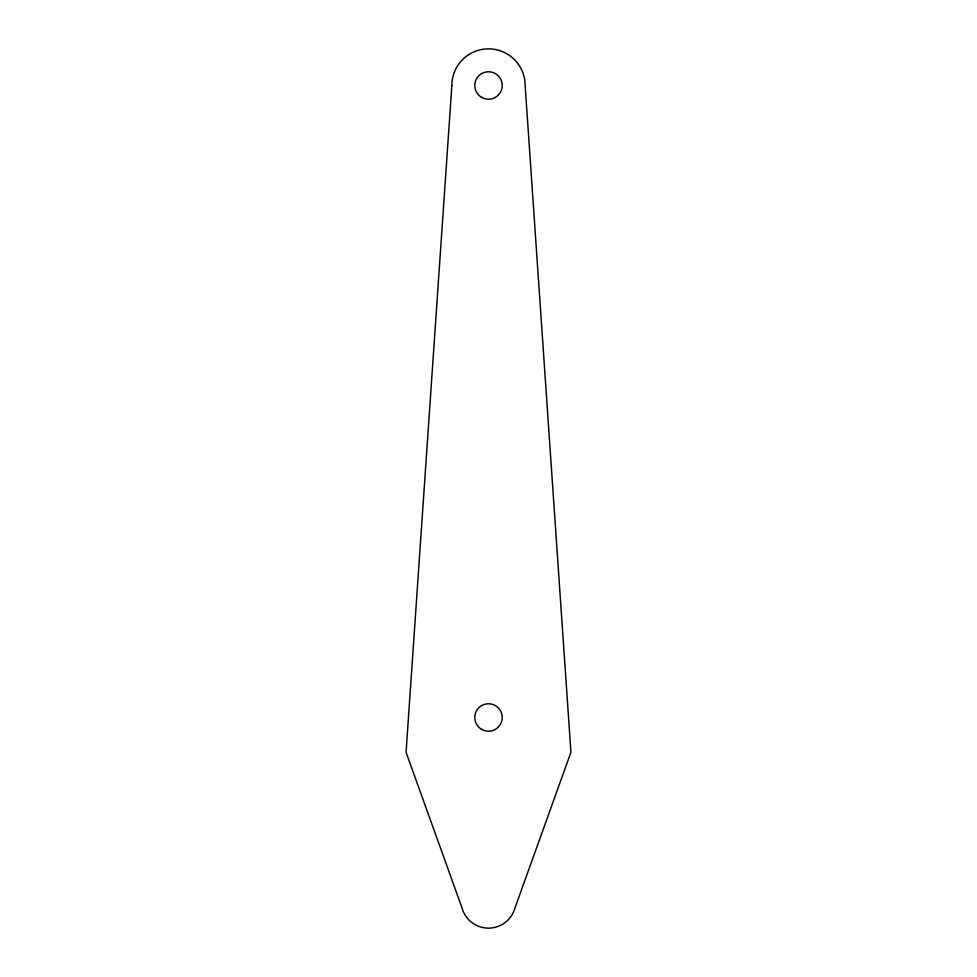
<?xml version="1.0" encoding="UTF-8"?>
<svg xmlns="http://www.w3.org/2000/svg" width="977" height="977" viewBox="0 0 977 977"><rect width="100%" height="100%" fill="white"/><g stroke="black" fill="none" stroke-linecap="round" stroke-linejoin="round"><path stroke-width="1.47" d="M451.862 85.487L406.066 752.29L461.962 907.78A27.478 27.478 0 0 0 515.038 907.78L570.934 752.29L525.137 85.487A36.637 36.637 0 0 0 488.5 48.85A36.637 36.637 0 0 0 451.862 85.487M481.637 729.379A13.739 13.739 0 0 0 502.239 717.484A13.739 13.739 0 0 0 481.637 705.589A13.739 13.739 0 0 0 481.637 729.379M481.637 97.382A13.739 13.739 0 0 0 502.239 85.487A13.739 13.739 0 0 0 481.637 73.593A13.739 13.739 0 0 0 481.637 97.382"/></g></svg>
